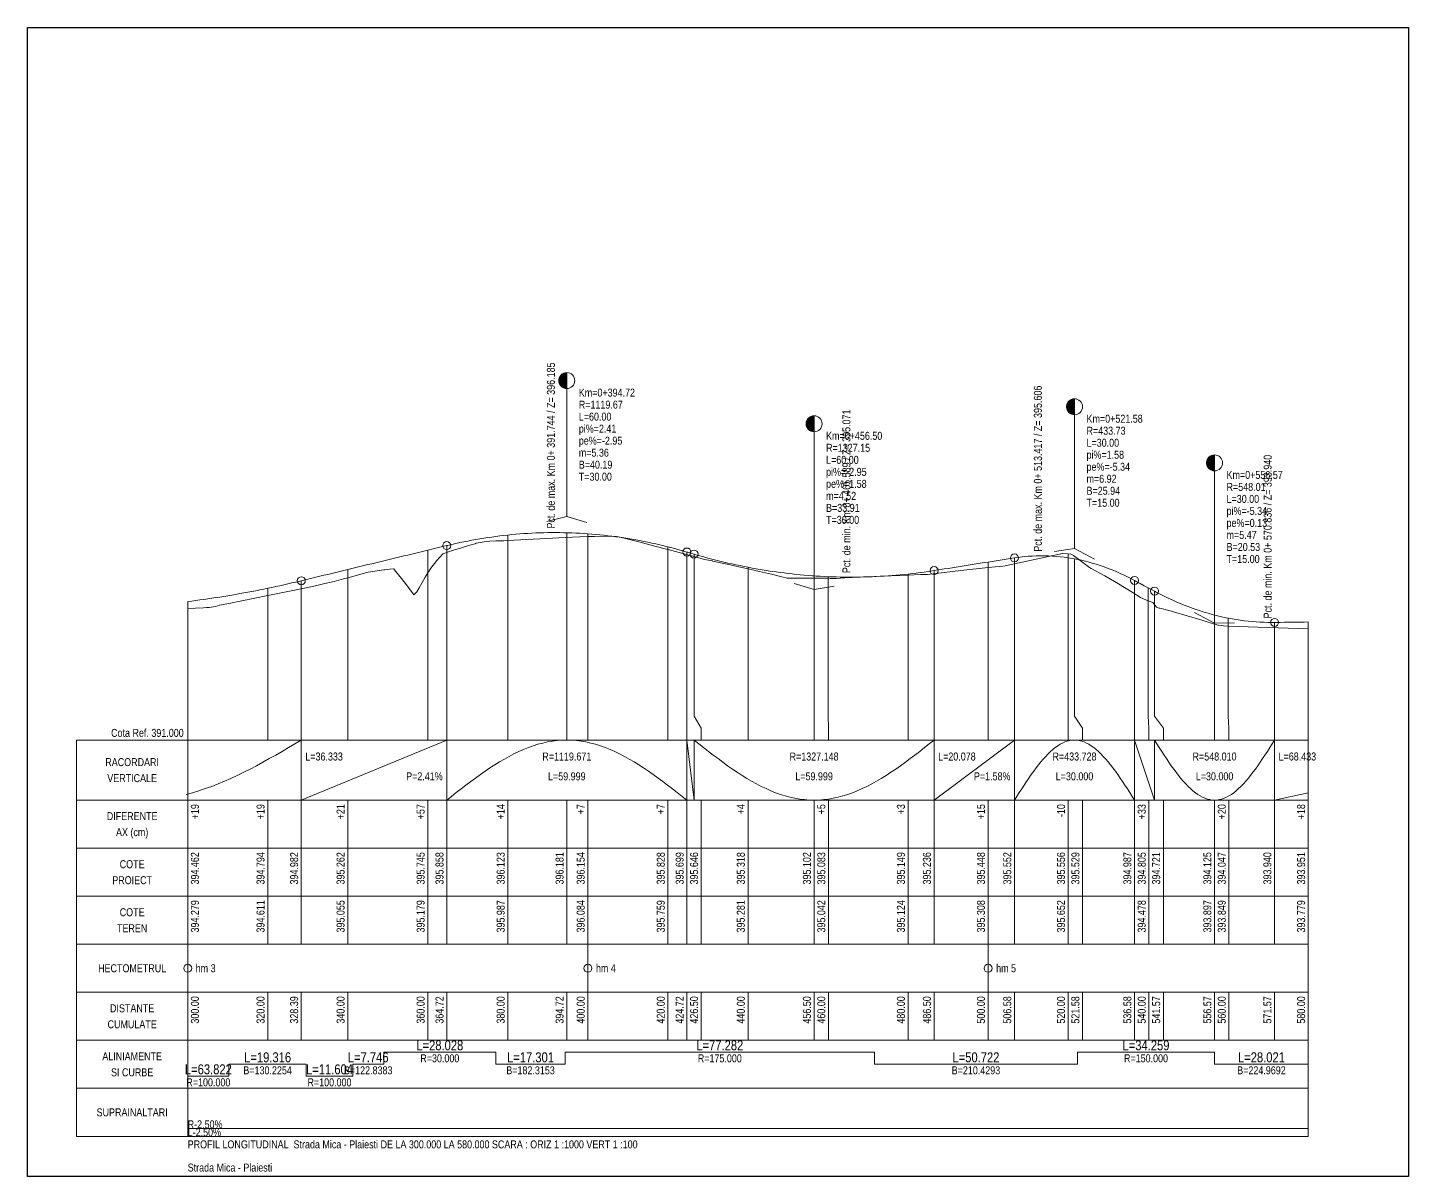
# Model space of a CAD drawing. Extents: x -600 to 1621, y -3670 to 287.
# Drawn here: x 425.4 to 770.4, y -3303.1 to -3016.1 of the extents above; entities that cross this region are included whole.
import ezdxf
from ezdxf.enums import TextEntityAlignment as Align

# ---------------------------------------------------------------- set-up
doc = ezdxf.new("R2010")
doc.units = 0
doc.layers.add('ARD-No Plot', color=7, linetype='Continuous', lineweight=0, plot=False)
doc.layers.add('Cartus', color=8, linetype='Continuous')
for name, color, linetype, lineweight in [('L-C. Ref', 7, 'Continuous', 0), ('L-cote-ex', 7, 'Continuous', 0), ('L-Cote-Pr', 7, 'Continuous', 0), ('L-Curbe', 7, 'Continuous', 0), ('L-Cut-Fill', 7, 'Continuous', 0), ('L-Design', 7, 'Continuous', 0), ('L-Exist', 7, 'Continuous', 0), ('L-LINES', 7, 'Continuous', 0), ('L-Min-Max', 7, 'Continuous', 0), ('L-Pante-Tran', 7, 'Continuous', 0), ('L-rac-Vert', 7, 'Continuous', 0), ('L-TEXT', 7, 'Continuous', 0)]:
    doc.layers.add(name, color=color, linetype=linetype, lineweight=lineweight)
doc.styles.add('Arial', font='arial.ttf', dxfattribs={"width": 0.8})

# ---------------------------------------------------------------- blocks, each defined once
blk = doc.blocks.new('A3_TRANSV_ALIN_TIRENA')
at = {"layer": 'Cartus'}
blk.add_lwpolyline([(0, 0), (0, 287), (345, 287), (345, 0)], close=True, dxfattribs=at)

msp = doc.modelspace()

# ---------------------------------------------------------------- linework, layer by layer
at = {"layer": 'L-Curbe'}
for p, q in [((514.41, -3275.08), (514.41, -3272.08)), ((514.41, -3272.08), (542.44, -3272.08)), ((542.44, -3272.08), (542.44, -3275.08)), ((559.74, -3275.08), (559.74, -3272.08)), ((559.74, -3272.08), (637.02, -3272.08)), ((637.02, -3272.08), (637.02, -3275.08)), ((687.74, -3275.08), (687.74, -3272.08)), ((687.74, -3272.08), (722, -3272.08)), ((722, -3272.08), (722, -3275.08)), ((475.74, -3278.08), (475.74, -3275.08)), ((475.74, -3275.08), (495.06, -3275.08)), ((495.06, -3275.08), (495.06, -3278.08)), ((506.66, -3278.08), (506.66, -3275.08)), ((506.66, -3275.08), (514.41, -3275.08)), ((542.44, -3275.08), (559.74, -3275.08)), ((637.02, -3275.08), (687.74, -3275.08)), ((722, -3275.08), (745.43, -3275.08)), ((465.43, -3278.08), (475.74, -3278.08)), ((495.06, -3278.08), (506.66, -3278.08))]:
    msp.add_line(p, q, dxfattribs=at)
at = {"layer": 'L-Design'}
msp.add_lwpolyline([(465.43, -3159.46), (466.43, -3159.33), (467.43, -3159.2), (468.43, -3159.07), (469.43, -3158.93), (470.43, -3158.78), (471.43, -3158.64), (472.43, -3158.49), (473.43, -3158.33), (474.43, -3158.17), (475.43, -3158.01), (476.43, -3157.84), (477.43, -3157.67), (478.43, -3157.49), (479.43, -3157.31), (480.43, -3157.13), (481.43, -3156.94), (482.43, -3156.75), (483.43, -3156.55), (484.43, -3156.35), (485.43, -3156.14), (486.43, -3155.93), (487.43, -3155.72), (488.43, -3155.5), (489.43, -3155.28), (490.43, -3155.06), (491.43, -3154.83), (492.43, -3154.59), (493.43, -3154.36), (493.82, -3154.26), (494.43, -3154.12), (495.43, -3153.87), (496.43, -3153.63), (497.43, -3153.39), (498.43, -3153.15), (499.43, -3152.91), (500.43, -3152.67), (501.43, -3152.43), (502.43, -3152.18), (503.43, -3151.94), (504.43, -3151.7), (505.43, -3151.46), (506.43, -3151.22), (507.43, -3150.98), (508.43, -3150.74), (509.43, -3150.49), (510.43, -3150.25), (511.43, -3150.01), (512.43, -3149.77), (513.43, -3149.53), (514.43, -3149.29), (515.43, -3149.05), (516.43, -3148.81), (517.43, -3148.56), (518.43, -3148.32), (519.43, -3148.08), (520.43, -3147.84), (521.43, -3147.6), (522.43, -3147.36), (523.43, -3147.12), (524.43, -3146.87), (525.43, -3146.63), (526.43, -3146.39), (527.43, -3146.15), (528.43, -3145.91), (529.43, -3145.67), (530.15, -3145.49), (530.43, -3145.43), (531.43, -3145.19), (532.43, -3144.97), (533.43, -3144.75), (534.43, -3144.54), (535.43, -3144.34), (536.43, -3144.15), (537.43, -3143.97), (538.43, -3143.8), (539.43, -3143.64), (540.43, -3143.48), (541.43, -3143.34), (542.43, -3143.2), (543.43, -3143.08), (544.43, -3142.96), (545.43, -3142.85), (546.43, -3142.75), (547.43, -3142.66), (548.43, -3142.57), (549.43, -3142.5), (550.43, -3142.44), (551.43, -3142.38), (552.43, -3142.33), (553.43, -3142.3), (554.43, -3142.27), (555.43, -3142.25), (556.43, -3142.24), (557.43, -3142.23), (558.43, -3142.24), (559.43, -3142.26), (560.15, -3142.27), (560.43, -3142.28), (561.43, -3142.31), (562.43, -3142.36), (563.43, -3142.41), (564.43, -3142.47), (565.43, -3142.54), (566.43, -3142.62), (567.43, -3142.7), (568.43, -3142.8), (569.43, -3142.9), (570.43, -3143.02), (571.43, -3143.14), (572.43, -3143.27), (573.43, -3143.41), (574.43, -3143.56), (575.43, -3143.72), (576.43, -3143.89), (577.43, -3144.07), (578.43, -3144.25), (579.43, -3144.44), (580.43, -3144.65), (581.43, -3144.86), (582.43, -3145.08), (583.43, -3145.31), (584.43, -3145.55), (585.43, -3145.8), (586.43, -3146.06), (587.43, -3146.32), (588.43, -3146.6), (589.43, -3146.88), (590.15, -3147.09), (590.43, -3147.17), (591.43, -3147.47), (591.94, -3147.61), (592.43, -3147.76), (593.43, -3148.05), (594.43, -3148.33), (595.43, -3148.6), (596.43, -3148.86), (597.43, -3149.12), (598.43, -3149.37), (599.43, -3149.61), (600.43, -3149.84), (601.43, -3150.07), (602.43, -3150.29), (603.43, -3150.5), (604.43, -3150.71), (605.43, -3150.9), (606.43, -3151.09), (607.43, -3151.27), (608.43, -3151.45), (609.43, -3151.61), (610.43, -3151.77), (611.43, -3151.92), (612.43, -3152.07), (613.43, -3152.2), (614.43, -3152.33), (615.43, -3152.45), (616.43, -3152.57), (617.43, -3152.67), (618.43, -3152.77), (619.43, -3152.86), (620.43, -3152.95), (621.43, -3153.02), (621.94, -3153.06), (622.43, -3153.09), (623.43, -3153.15), (624.43, -3153.21), (625.43, -3153.25), (626.43, -3153.29), (627.43, -3153.32), (628.43, -3153.34), (629.43, -3153.36), (630.43, -3153.37), (631.43, -3153.37), (632.43, -3153.36), (633.43, -3153.35), (634.43, -3153.33), (635.43, -3153.3), (636.43, -3153.26), (637.43, -3153.21), (638.43, -3153.16), (639.43, -3153.1), (640.43, -3153.04), (641.43, -3152.96), (642.43, -3152.88), (643.43, -3152.79), (644.43, -3152.69), (645.43, -3152.59), (646.43, -3152.47), (647.43, -3152.35), (648.43, -3152.23), (649.43, -3152.09), (650.43, -3151.95), (651.43, -3151.8), (651.93, -3151.72), (652.43, -3151.64), (653.43, -3151.49), (654.43, -3151.33), (655.43, -3151.17), (656.43, -3151.01), (657.43, -3150.86), (658.43, -3150.7), (659.43, -3150.54), (660.43, -3150.38), (661.43, -3150.22), (662.43, -3150.07), (663.43, -3149.91), (664.43, -3149.75), (665.43, -3149.59), (666.43, -3149.44), (667.43, -3149.28), (668.43, -3149.12), (669.43, -3148.96), (670.43, -3148.81), (671.43, -3148.65), (672.01, -3148.56), (672.43, -3148.49), (673.43, -3148.36), (674.43, -3148.24), (675.43, -3148.15), (676.43, -3148.09), (677.43, -3148.04), (678.43, -3148.02), (679.43, -3148.02), (680.43, -3148.05), (681.43, -3148.1), (682.43, -3148.17), (683.43, -3148.26), (684.43, -3148.38), (685.43, -3148.52), (686.43, -3148.68), (687.01, -3148.79), (687.43, -3148.87), (688.43, -3149.08), (689.43, -3149.31), (690.43, -3149.57), (691.43, -3149.84), (692.43, -3150.15), (693.43, -3150.47), (694.43, -3150.82), (695.43, -3151.19), (696.43, -3151.58), (697.43, -3152), (698.43, -3152.44), (699.43, -3152.9), (700.43, -3153.39), (701.43, -3153.9), (702.01, -3154.2), (702.43, -3154.43), (703.43, -3154.96), (704.43, -3155.5), (705.43, -3156.03), (706.43, -3156.56), (707, -3156.87), (707.43, -3157.1), (708.43, -3157.61), (709.43, -3158.11), (710.43, -3158.59), (711.43, -3159.06), (712.43, -3159.5), (713.43, -3159.93), (714.43, -3160.33), (715.43, -3160.72), (716.43, -3161.09), (717.43, -3161.45), (718.43, -3161.78), (719.43, -3162.1), (720.43, -3162.4), (721.43, -3162.68), (722, -3162.83), (722.43, -3162.94), (723.43, -3163.18), (724.43, -3163.41), (725.43, -3163.61), (726.43, -3163.8), (727.43, -3163.97), (728.43, -3164.12), (729.43, -3164.26), (730.43, -3164.37), (731.43, -3164.47), (732.43, -3164.55), (733.43, -3164.61), (734.43, -3164.65), (735.43, -3164.68), (736.43, -3164.68), (737, -3164.68), (737.43, -3164.67), (738.43, -3164.66), (739.43, -3164.65), (740.43, -3164.63), (741.43, -3164.62), (742.43, -3164.61), (743.43, -3164.59), (744.43, -3164.58), (745.43, -3164.57)], dxfattribs=at)
at = {"layer": 'L-Exist'}
for p, q in [((532.11, -3146.56), (533.58, -3146.09)), ((533.58, -3146.09), (535.06, -3145.65)), ((535.06, -3145.65), (536.53, -3145.24)), ((536.53, -3145.24), (537.23, -3145.06)), ((537.23, -3145.06), (537.51, -3144.91)), ((537.23, -3145.06), (537.23, -3145.06)), ((537.23, -3145.06), (537.23, -3145.06)), ((537.51, -3144.91), (538.01, -3144.8)), ((537.51, -3144.91), (537.51, -3144.91)), ((538.01, -3144.8), (539.48, -3144.55)), ((539.48, -3144.55), (540.96, -3144.39)), ((540.96, -3144.39), (542.44, -3144.31)), ((542.44, -3144.31), (544.43, -3144.26)), ((544.43, -3144.26), (545.43, -3144.21)), ((544.43, -3144.26), (544.43, -3144.26)), ((545.43, -3144.21), (559.74, -3143.46)), ((559.74, -3143.46), (563.42, -3143.3)), ((563.42, -3143.3), (565.43, -3143.24)), ((565.43, -3143.24), (567.1, -3143.2)), ((567.1, -3143.2), (570.78, -3143.16)), ((570.78, -3143.16), (572.58, -3143.18)), ((572.58, -3143.18), (572.6, -3143.18)), ((572.6, -3143.18), (572.6, -3143.18)), ((572.6, -3143.18), (574.46, -3143.64)), ((574.46, -3143.64), (578.14, -3144.58)), ((578.14, -3144.58), (581.82, -3145.53)), ((581.82, -3145.53), (585.43, -3146.49)), ((526.21, -3151.12), (527.68, -3149.17)), ((527.68, -3149.17), (529.14, -3147.56)), ((529.14, -3147.56), (529.16, -3147.55)), ((529.16, -3147.55), (530.63, -3147.04)), ((530.63, -3147.04), (532.11, -3146.56)), ((585.43, -3146.49), (585.5, -3146.5)), ((585.5, -3146.5), (589.18, -3147.49)), ((589.18, -3147.49), (590.05, -3147.73)), ((590.05, -3147.73), (592.86, -3148.49)), ((592.86, -3148.49), (594.55, -3148.96)), ((594.55, -3148.96), (594.55, -3148.96)), ((594.55, -3148.96), (596.54, -3149.33)), ((596.54, -3149.33), (596.55, -3149.34)), ((596.55, -3149.34), (600.22, -3150.11)), ((669.68, -3150.51), (682.88, -3147.74)), ((682.88, -3147.74), (684.04, -3147.46)), ((684.04, -3147.46), (684.04, -3147.46)), ((684.04, -3147.46), (684.04, -3147.46)), ((684.04, -3147.46), (685.43, -3147.56)), ((685.43, -3147.56), (686.07, -3147.61)), ((686.07, -3147.61), (686.76, -3147.94)), ((686.76, -3147.94), (686.76, -3147.94)), ((686.76, -3147.94), (687.74, -3148.72)), ((687.74, -3148.72), (690.78, -3151)), ((505.43, -3153.53), (506.66, -3153.19)), ((506.66, -3153.19), (509.89, -3152.3)), ((509.89, -3152.3), (510.2, -3152.25)), ((510.2, -3152.25), (510.56, -3152.14)), ((510.2, -3152.25), (510.2, -3152.25)), ((510.56, -3152.14), (514.41, -3151.56)), ((514.41, -3151.56), (514.67, -3151.52)), ((514.67, -3151.52), (515.88, -3151.37)), ((515.88, -3151.37), (516.84, -3151.28)), ((516.84, -3151.28), (516.92, -3151.26)), ((516.84, -3151.28), (516.84, -3151.28)), ((516.92, -3151.26), (516.92, -3151.26)), ((516.92, -3151.26), (516.92, -3151.26)), ((516.92, -3151.26), (517.15, -3151.62)), ((517.15, -3151.62), (517.36, -3151.86)), ((517.36, -3151.86), (518.83, -3153.69)), ((524.73, -3153.4), (525.43, -3152.28)), ((525.43, -3152.28), (526.21, -3151.12)), ((600.22, -3150.11), (603.9, -3150.92)), ((603.9, -3150.92), (605.43, -3151.27)), ((605.43, -3151.27), (607.58, -3151.77)), ((607.58, -3151.77), (611.26, -3152.65)), ((611.26, -3152.65), (614.24, -3153.38)), ((634.26, -3153.31), (637.02, -3153.19)), ((637.02, -3153.19), (645.43, -3152.84)), ((645.43, -3152.84), (648.5, -3152.71)), ((648.5, -3152.71), (650.27, -3152.71)), ((650.27, -3152.71), (658.62, -3151.75)), ((650.27, -3152.71), (650.27, -3152.71)), ((658.62, -3151.75), (665.43, -3151)), ((665.43, -3151), (669.08, -3150.6)), ((669.08, -3150.6), (669.68, -3150.51)), ((669.08, -3150.6), (669.08, -3150.6)), ((690.78, -3151), (691.17, -3151.2)), ((691.17, -3151.2), (694.59, -3153.05)), ((694.59, -3153.05), (698.02, -3155.02)), ((485.43, -3157.97), (495.06, -3156)), ((495.06, -3156), (497.38, -3155.51)), ((497.38, -3155.51), (499.7, -3154.98)), ((499.7, -3154.98), (502.02, -3154.42)), ((502.02, -3154.42), (504.34, -3153.82)), ((504.34, -3153.82), (505.43, -3153.53)), ((518.83, -3153.69), (520.31, -3155.59)), ((520.31, -3155.59), (521.78, -3157.57)), ((522.72, -3157.05), (523.26, -3156)), ((523.26, -3156), (524.73, -3153.4)), ((614.24, -3153.38), (614.24, -3153.38)), ((614.24, -3153.38), (614.94, -3153.58)), ((614.94, -3153.58), (614.95, -3153.58)), ((614.95, -3153.58), (614.95, -3153.58)), ((614.95, -3153.58), (615.11, -3153.61)), ((615.11, -3153.61), (615.49, -3153.6)), ((615.11, -3153.61), (615.11, -3153.61)), ((615.49, -3153.6), (618.62, -3153.59)), ((618.62, -3153.59), (622.3, -3153.61)), ((622.3, -3153.61), (625.43, -3153.66)), ((625.43, -3153.66), (625.98, -3153.67)), ((625.98, -3153.67), (627.5, -3153.7)), ((627.5, -3153.7), (629.57, -3153.54)), ((627.5, -3153.7), (627.5, -3153.7)), ((629.57, -3153.54), (629.66, -3153.54)), ((629.66, -3153.54), (633.34, -3153.35)), ((633.34, -3153.35), (634.25, -3153.31)), ((634.25, -3153.31), (634.26, -3153.31)), ((698.02, -3155.02), (701.44, -3157.12)), ((473.4, -3160.41), (475.74, -3159.95)), ((475.74, -3159.95), (485.43, -3157.97)), ((521.78, -3157.57), (521.96, -3157.82)), ((521.96, -3157.82), (522.47, -3157.26)), ((521.96, -3157.82), (521.96, -3157.82)), ((521.96, -3157.82), (521.96, -3157.82)), ((522.47, -3157.26), (522.72, -3157.05)), ((701.44, -3157.12), (703.46, -3158.43)), ((703.46, -3158.43), (704.87, -3159.07)), ((704.87, -3159.07), (705.43, -3159.3)), ((705.43, -3159.3), (706.62, -3159.74)), ((706.62, -3159.74), (707.48, -3160.88)), ((465.43, -3161.29), (467.42, -3161.16)), ((467.42, -3161.16), (469.36, -3161.02)), ((469.36, -3161.02), (470.13, -3160.99)), ((470.13, -3160.99), (470.19, -3160.98)), ((470.19, -3160.98), (470.27, -3160.96)), ((470.27, -3160.96), (470.45, -3160.97)), ((470.45, -3160.97), (470.81, -3160.95)), ((470.81, -3160.95), (472.37, -3160.69)), ((470.81, -3160.95), (470.81, -3160.95)), ((470.81, -3160.95), (470.81, -3160.95)), ((472.37, -3160.69), (472.97, -3160.52)), ((472.37, -3160.69), (472.37, -3160.69)), ((472.97, -3160.52), (473.4, -3160.41)), ((707.48, -3160.88), (707.48, -3160.88)), ((707.48, -3160.88), (707.48, -3160.88)), ((707.48, -3160.88), (708.2, -3161.12)), ((708.2, -3161.12), (708.3, -3161.14)), ((708.3, -3161.14), (711.24, -3161.91)), ((711.24, -3161.91), (711.72, -3162.05)), ((711.72, -3162.05), (715.15, -3163.05)), ((715.15, -3163.05), (718.57, -3164.07)), ((718.57, -3164.07), (722, -3165.1)), ((722, -3165.1), (722.12, -3165.14)), ((722.12, -3165.14), (722.85, -3165.38)), ((722.85, -3165.38), (723.02, -3165.39)), ((723.02, -3165.39), (723.65, -3165.48)), ((723.65, -3165.48), (724.23, -3165.55)), ((724.23, -3165.55), (725.43, -3165.59)), ((725.43, -3165.59), (745.43, -3166.29))]:
    msp.add_line(p, q, dxfattribs=at)
at = {"layer": 'L-LINES'}
for p, q in [((545.43, -3194.08), (545.43, -3142.85)), ((560.15, -3194.08), (560.15, -3142.27)), ((565.43, -3194.08), (565.43, -3142.54)), ((530.15, -3194.08), (530.15, -3145.49)), ((585.43, -3194.08), (585.43, -3145.8)), ((525.43, -3194.08), (525.43, -3146.63)), ((590.15, -3194.08), (590.15, -3147.09)), ((591.94, -3188.08), (591.94, -3147.61)), ((665.43, -3194.08), (665.43, -3149.59)), ((672.01, -3194.08), (672.01, -3148.56)), ((685.43, -3194.08), (685.43, -3147.56)), ((687.01, -3188.08), (687.01, -3148.79)), ((505.43, -3194.08), (505.43, -3151.46)), ((605.43, -3194.08), (605.43, -3150.9)), ((621.94, -3194.08), (621.94, -3153.06)), ((625.43, -3188.08), (625.43, -3153.25)), ((645.43, -3194.08), (645.43, -3152.59)), ((651.93, -3194.08), (651.93, -3151.72)), ((485.43, -3194.08), (485.43, -3156.14)), ((493.82, -3194.08), (493.82, -3154.26)), ((702.01, -3194.08), (702.01, -3154.2)), ((705.43, -3188.08), (705.43, -3156.03)), ((465.43, -3194.08), (465.43, -3159.46)), ((707, -3188.08), (707, -3156.87)), ((722, -3194.08), (722, -3162.83)), ((725.43, -3188.08), (725.43, -3163.61)), ((737, -3194.08), (737, -3164.68)), ((745.43, -3194.08), (745.43, -3164.57)), ((593.75, -3191.08), (591.94, -3188.08)), ((593.75, -3194.08), (593.75, -3191.08)), ((625.54, -3191.08), (625.43, -3188.08)), ((625.54, -3194.08), (625.54, -3191.08)), ((689.03, -3191.08), (687.01, -3188.08)), ((689.03, -3194.08), (689.03, -3191.08)), ((705.61, -3191.08), (705.43, -3188.08)), ((705.61, -3194.08), (705.61, -3191.08)), ((709.21, -3191.08), (707, -3188.08)), ((709.21, -3194.08), (709.21, -3191.08)), ((725.6, -3191.08), (725.43, -3188.08)), ((725.6, -3194.08), (725.6, -3191.08)), ((437.67, -3209.08), (437.67, -3194.08)), ((437.67, -3194.08), (465.43, -3194.08)), ((465.43, -3194.08), (745.43, -3194.08)), ((465.43, -3209.08), (465.43, -3194.08)), ((745.43, -3209.08), (745.43, -3194.08)), ((437.67, -3221.08), (437.67, -3209.08)), ((437.67, -3209.08), (465.43, -3209.08)), ((465.43, -3209.08), (437.67, -3209.08)), ((465.43, -3209.08), (745.43, -3209.08)), ((465.43, -3221.08), (465.43, -3209.08)), ((465.43, -3209.08), (745.43, -3209.08)), ((465.43, -3221.08), (465.43, -3209.08)), ((485.43, -3221.08), (485.43, -3209.08)), ((493.82, -3221.08), (493.82, -3209.08)), ((505.43, -3221.08), (505.43, -3209.08)), ((525.43, -3221.08), (525.43, -3209.08)), ((530.15, -3221.08), (530.15, -3209.08)), ((545.43, -3221.08), (545.43, -3209.08)), ((560.15, -3221.08), (560.15, -3209.08)), ((565.43, -3221.08), (565.43, -3209.08)), ((585.43, -3221.08), (585.43, -3209.08)), ((590.15, -3221.08), (590.15, -3209.08)), ((593.75, -3221.08), (593.75, -3209.08)), ((605.43, -3221.08), (605.43, -3209.08)), ((621.94, -3221.08), (621.94, -3209.08)), ((625.54, -3221.08), (625.54, -3209.08)), ((645.43, -3221.08), (645.43, -3209.08)), ((651.93, -3221.08), (651.93, -3209.08)), ((665.43, -3221.08), (665.43, -3209.08)), ((672.01, -3221.08), (672.01, -3209.08)), ((685.43, -3221.08), (685.43, -3209.08)), ((689.03, -3221.08), (689.03, -3209.08)), ((702.01, -3221.08), (702.01, -3209.08)), ((705.61, -3221.08), (705.61, -3209.08)), ((709.21, -3221.08), (709.21, -3209.08)), ((722, -3221.08), (722, -3209.08)), ((725.6, -3221.08), (725.6, -3209.08)), ((737, -3221.08), (737, -3209.08)), ((745.43, -3221.08), (745.43, -3209.08)), ((745.43, -3221.08), (745.43, -3209.08)), ((437.67, -3233.08), (437.67, -3221.08)), ((437.67, -3221.08), (465.43, -3221.08)), ((465.43, -3221.08), (437.67, -3221.08)), ((465.43, -3221.08), (745.43, -3221.08)), ((465.43, -3221.08), (745.43, -3221.08)), ((465.43, -3233.08), (465.43, -3221.08)), ((485.43, -3233.08), (485.43, -3221.08)), ((493.82, -3233.08), (493.82, -3221.08)), ((505.43, -3233.08), (505.43, -3221.08)), ((525.43, -3233.08), (525.43, -3221.08)), ((530.15, -3233.08), (530.15, -3221.08)), ((545.43, -3233.08), (545.43, -3221.08)), ((560.15, -3233.08), (560.15, -3221.08)), ((565.43, -3233.08), (565.43, -3221.08)), ((585.43, -3233.08), (585.43, -3221.08)), ((590.15, -3233.08), (590.15, -3221.08)), ((593.75, -3233.08), (593.75, -3221.08)), ((605.43, -3233.08), (605.43, -3221.08)), ((621.94, -3233.08), (621.94, -3221.08)), ((625.54, -3233.08), (625.54, -3221.08)), ((645.43, -3233.08), (645.43, -3221.08)), ((651.93, -3233.08), (651.93, -3221.08)), ((665.43, -3233.08), (665.43, -3221.08)), ((672.01, -3233.08), (672.01, -3221.08)), ((685.43, -3233.08), (685.43, -3221.08)), ((689.03, -3233.08), (689.03, -3221.08)), ((702.01, -3233.08), (702.01, -3221.08)), ((705.61, -3233.08), (705.61, -3221.08)), ((709.21, -3233.08), (709.21, -3221.08)), ((722, -3233.08), (722, -3221.08)), ((725.6, -3233.08), (725.6, -3221.08)), ((737, -3233.08), (737, -3221.08)), ((745.43, -3233.08), (745.43, -3221.08)), ((437.67, -3245.08), (437.67, -3233.08)), ((437.67, -3233.08), (465.43, -3233.08)), ((465.43, -3233.08), (437.67, -3233.08)), ((465.43, -3233.08), (745.43, -3233.08)), ((465.43, -3233.08), (745.43, -3233.08)), ((465.43, -3245.08), (465.43, -3233.08)), ((485.43, -3245.08), (485.43, -3233.08)), ((493.82, -3245.08), (493.82, -3233.08)), ((505.43, -3245.08), (505.43, -3233.08)), ((525.43, -3245.08), (525.43, -3233.08)), ((530.15, -3245.08), (530.15, -3233.08)), ((545.43, -3245.08), (545.43, -3233.08)), ((560.15, -3245.08), (560.15, -3233.08)), ((565.43, -3245.08), (565.43, -3233.08)), ((585.43, -3245.08), (585.43, -3233.08)), ((590.15, -3245.08), (590.15, -3233.08)), ((593.75, -3245.08), (593.75, -3233.08)), ((605.43, -3245.08), (605.43, -3233.08)), ((621.94, -3245.08), (621.94, -3233.08)), ((625.54, -3245.08), (625.54, -3233.08)), ((645.43, -3245.08), (645.43, -3233.08)), ((651.93, -3245.08), (651.93, -3233.08)), ((665.43, -3245.08), (665.43, -3233.08)), ((672.01, -3245.08), (672.01, -3233.08)), ((685.43, -3245.08), (685.43, -3233.08)), ((689.03, -3245.08), (689.03, -3233.08)), ((702.01, -3245.08), (702.01, -3233.08)), ((705.61, -3245.08), (705.61, -3233.08)), ((709.21, -3245.08), (709.21, -3233.08)), ((722, -3245.08), (722, -3233.08)), ((725.6, -3245.08), (725.6, -3233.08)), ((737, -3245.08), (737, -3233.08)), ((745.43, -3245.08), (745.43, -3233.08)), ((437.67, -3257.08), (437.67, -3245.08)), ((437.67, -3245.08), (465.43, -3245.08)), ((465.43, -3245.08), (437.67, -3245.08)), ((465.43, -3245.08), (745.43, -3245.08)), ((465.43, -3257.08), (465.43, -3245.08)), ((465.43, -3257.08), (465.43, -3245.08)), ((465.43, -3245.08), (745.43, -3245.08)), ((565.43, -3257.08), (565.43, -3245.08)), ((665.43, -3257.08), (665.43, -3245.08)), ((745.43, -3257.08), (745.43, -3245.08)), ((437.67, -3269.08), (437.67, -3257.08)), ((437.67, -3257.08), (465.43, -3257.08)), ((465.43, -3257.08), (437.67, -3257.08)), ((465.43, -3257.08), (745.43, -3257.08)), ((465.43, -3257.08), (745.43, -3257.08)), ((465.43, -3269.08), (465.43, -3257.08)), ((485.43, -3269.08), (485.43, -3257.08)), ((493.82, -3269.08), (493.82, -3257.08)), ((505.43, -3269.08), (505.43, -3257.08)), ((525.43, -3269.08), (525.43, -3257.08)), ((530.15, -3269.08), (530.15, -3257.08)), ((545.43, -3269.08), (545.43, -3257.08)), ((560.15, -3269.08), (560.15, -3257.08)), ((565.43, -3269.08), (565.43, -3257.08)), ((585.43, -3269.08), (585.43, -3257.08)), ((590.15, -3269.08), (590.15, -3257.08)), ((593.75, -3269.08), (593.75, -3257.08)), ((605.43, -3269.08), (605.43, -3257.08)), ((621.94, -3269.08), (621.94, -3257.08)), ((625.54, -3269.08), (625.54, -3257.08)), ((645.43, -3269.08), (645.43, -3257.08)), ((651.93, -3269.08), (651.93, -3257.08)), ((665.43, -3269.08), (665.43, -3257.08)), ((672.01, -3269.08), (672.01, -3257.08)), ((685.43, -3269.08), (685.43, -3257.08)), ((689.03, -3269.08), (689.03, -3257.08)), ((702.01, -3269.08), (702.01, -3257.08)), ((705.61, -3269.08), (705.61, -3257.08)), ((709.21, -3269.08), (709.21, -3257.08)), ((722, -3269.08), (722, -3257.08)), ((725.6, -3269.08), (725.6, -3257.08)), ((737, -3269.08), (737, -3257.08)), ((745.43, -3269.08), (745.43, -3257.08)), ((437.67, -3281.08), (437.67, -3269.08)), ((437.67, -3269.08), (465.43, -3269.08)), ((465.43, -3269.08), (437.67, -3269.08)), ((465.43, -3269.08), (745.43, -3269.08)), ((465.43, -3281.08), (465.43, -3269.08)), ((465.43, -3269.08), (745.43, -3269.08)), ((745.43, -3281.08), (745.43, -3269.08)), ((437.67, -3293.08), (437.67, -3281.08)), ((437.67, -3281.08), (465.43, -3281.08)), ((465.43, -3281.08), (437.67, -3281.08)), ((465.43, -3281.08), (745.43, -3281.08)), ((465.43, -3293.08), (465.43, -3281.08)), ((465.43, -3281.08), (745.43, -3281.08)), ((745.43, -3293.08), (745.43, -3281.08)), ((465.43, -3293.08), (437.67, -3293.08)), ((465.43, -3293.08), (745.43, -3293.08))]:
    msp.add_line(p, q, dxfattribs=at)
for centre in [(465.43, -3251.08), (565.43, -3251.08), (665.43, -3251.08)]:
    msp.add_circle(centre, 1, dxfattribs=at)
at = {"layer": 'L-Pante-Tran'}
for p, q in [((465.43, -3291.08), (485.43, -3291.08)), ((465.43, -3291.08), (485.43, -3291.08)), ((485.43, -3291.08), (505.43, -3291.08)), ((485.43, -3291.08), (505.43, -3291.08)), ((505.43, -3291.08), (525.43, -3291.08)), ((505.43, -3291.08), (525.43, -3291.08)), ((525.43, -3291.08), (545.43, -3291.08)), ((525.43, -3291.08), (545.43, -3291.08)), ((545.43, -3291.08), (565.43, -3291.08)), ((545.43, -3291.08), (565.43, -3291.08)), ((565.43, -3291.08), (585.43, -3291.08)), ((565.43, -3291.08), (585.43, -3291.08)), ((585.43, -3291.08), (605.43, -3291.08)), ((585.43, -3291.08), (605.43, -3291.08)), ((605.43, -3291.08), (625.43, -3291.08)), ((605.43, -3291.08), (625.43, -3291.08)), ((625.43, -3291.08), (645.43, -3291.08)), ((625.43, -3291.08), (645.43, -3291.08)), ((645.43, -3291.08), (665.43, -3291.08)), ((645.43, -3291.08), (665.43, -3291.08)), ((665.43, -3291.08), (685.43, -3291.08)), ((665.43, -3291.08), (685.43, -3291.08)), ((685.43, -3291.08), (705.43, -3291.08)), ((685.43, -3291.08), (705.43, -3291.08)), ((705.43, -3291.08), (725.43, -3291.08)), ((705.43, -3291.08), (725.43, -3291.08)), ((725.43, -3291.08), (745.43, -3291.08)), ((725.43, -3291.08), (745.43, -3291.08))]:
    msp.add_line(p, q, dxfattribs=at)
at = {"layer": 'L-rac-Vert'}
for p, q in [((558.15, -3104.19), (558.15, -3104.35)), ((558.16, -3104.04), (558.16, -3104.51)), ((558.16, -3104.12), (558.16, -3104.43)), ((558.17, -3103.96), (558.17, -3104.59)), ((558.19, -3103.88), (558.19, -3104.66)), ((558.21, -3103.81), (558.21, -3104.74)), ((558.23, -3103.73), (558.23, -3104.82)), ((558.25, -3103.65), (558.25, -3104.89)), ((558.27, -3103.58), (558.27, -3104.96)), ((558.3, -3103.51), (558.3, -3105.04)), ((558.33, -3103.43), (558.33, -3105.11)), ((558.37, -3103.36), (558.37, -3105.18)), ((558.41, -3103.3), (558.41, -3105.25)), ((558.44, -3103.23), (558.44, -3105.32)), ((558.49, -3103.16), (558.49, -3105.38)), ((558.53, -3103.1), (558.53, -3105.45)), ((558.58, -3103.03), (558.58, -3105.51)), ((558.63, -3102.97), (558.63, -3105.57)), ((558.68, -3102.91), (558.68, -3105.63)), ((558.74, -3102.86), (558.74, -3105.69)), ((558.79, -3102.8), (558.79, -3105.74)), ((558.85, -3102.75), (558.85, -3105.79)), ((558.91, -3102.7), (558.91, -3105.84)), ((558.97, -3102.65), (558.97, -3105.89)), ((559.04, -3102.61), (559.04, -3105.94)), ((559.11, -3102.57), (559.11, -3105.98)), ((559.17, -3102.53), (559.17, -3106.02)), ((559.24, -3102.49), (559.24, -3106.05)), ((559.31, -3102.46), (559.31, -3106.09)), ((559.38, -3102.42), (559.38, -3106.12)), ((559.46, -3102.4), (559.46, -3106.15)), ((559.53, -3102.37), (559.53, -3106.17)), ((559.61, -3102.35), (559.61, -3106.2)), ((559.68, -3102.33), (559.68, -3106.22)), ((559.76, -3102.31), (559.76, -3106.23)), ((559.84, -3102.3), (559.84, -3106.25)), ((559.92, -3102.29), (559.92, -3106.26)), ((559.99, -3102.28), (559.99, -3106.27)), ((560.07, -3102.27), (560.07, -3106.27)), ((560.15, -3138.25), (560.15, -3102.27)), ((685.01, -3110.71), (685.01, -3110.87)), ((685.02, -3110.63), (685.02, -3110.94)), ((685.03, -3110.55), (685.03, -3111.02)), ((685.04, -3110.47), (685.04, -3111.1)), ((685.05, -3110.4), (685.05, -3111.18)), ((685.07, -3110.32), (685.07, -3111.25)), ((685.09, -3110.24), (685.09, -3111.33)), ((685.11, -3110.17), (685.11, -3111.41)), ((685.14, -3110.1), (685.14, -3111.48)), ((685.17, -3110.02), (685.17, -3111.55)), ((685.2, -3109.95), (685.2, -3111.62)), ((685.23, -3109.88), (685.23, -3111.7)), ((685.27, -3109.81), (685.27, -3111.76)), ((685.31, -3109.74), (685.31, -3111.83)), ((685.35, -3109.68), (685.35, -3111.9)), ((685.4, -3109.61), (685.4, -3111.96)), ((685.44, -3109.55), (685.44, -3112.03)), ((685.49, -3109.49), (685.49, -3112.09)), ((685.54, -3109.43), (685.54, -3112.14)), ((685.6, -3109.37), (685.6, -3112.2)), ((685.66, -3109.32), (685.66, -3112.26)), ((685.71, -3109.27), (685.71, -3112.31)), ((685.78, -3109.22), (685.78, -3112.36)), ((685.84, -3109.17), (685.84, -3112.41)), ((685.9, -3109.12), (685.9, -3112.45)), ((685.97, -3109.08), (685.97, -3112.49)), ((686.04, -3109.04), (686.04, -3112.53)), ((686.11, -3109.01), (686.11, -3112.57)), ((686.18, -3108.97), (686.18, -3112.6)), ((686.25, -3108.94), (686.25, -3112.64)), ((686.32, -3108.91), (686.32, -3112.66)), ((686.4, -3108.89), (686.4, -3112.69)), ((686.47, -3108.86), (686.47, -3112.71)), ((686.55, -3108.84), (686.55, -3112.73)), ((686.62, -3108.83), (686.62, -3112.75)), ((686.7, -3108.81), (686.7, -3112.76)), ((686.78, -3108.8), (686.78, -3112.77)), ((686.86, -3108.79), (686.86, -3112.78)), ((686.93, -3108.79), (686.93, -3112.79)), ((687.01, -3146.19), (687.01, -3108.79)), ((619.94, -3114.9), (619.94, -3115.22)), ((619.94, -3114.98), (619.94, -3115.14)), ((619.95, -3114.82), (619.95, -3115.29)), ((619.96, -3114.75), (619.96, -3115.37)), ((619.97, -3114.67), (619.97, -3115.45)), ((619.99, -3114.59), (619.99, -3115.53)), ((620.01, -3114.52), (620.01, -3115.6)), ((620.03, -3114.44), (620.03, -3115.68)), ((620.06, -3114.37), (620.06, -3115.75)), ((620.09, -3114.29), (620.09, -3115.82)), ((620.12, -3114.22), (620.12, -3115.9)), ((620.15, -3114.15), (620.15, -3115.97)), ((620.19, -3114.08), (620.19, -3116.04)), ((620.23, -3114.01), (620.23, -3116.1)), ((620.27, -3113.95), (620.27, -3116.17)), ((620.32, -3113.88), (620.32, -3116.23)), ((620.36, -3113.82), (620.36, -3116.3)), ((620.41, -3113.76), (620.41, -3116.36)), ((620.47, -3113.7), (620.47, -3116.42)), ((620.52, -3113.64), (620.52, -3116.47)), ((620.58, -3113.59), (620.58, -3116.53)), ((620.64, -3113.54), (620.64, -3116.58)), ((620.7, -3113.49), (620.7, -3116.63)), ((620.76, -3113.44), (620.76, -3116.68)), ((620.82, -3113.4), (620.82, -3116.72)), ((620.89, -3113.35), (620.89, -3116.76)), ((620.96, -3113.31), (620.96, -3116.8)), ((621.03, -3113.28), (621.03, -3116.84)), ((621.1, -3113.24), (621.1, -3116.87)), ((621.17, -3113.21), (621.17, -3116.91)), ((621.24, -3113.18), (621.24, -3116.93)), ((621.32, -3113.16), (621.32, -3116.96)), ((621.39, -3113.13), (621.39, -3116.98)), ((621.47, -3113.11), (621.47, -3117)), ((621.55, -3113.1), (621.55, -3117.02)), ((621.62, -3113.08), (621.62, -3117.03)), ((621.7, -3113.07), (621.7, -3117.04)), ((621.78, -3113.06), (621.78, -3117.05)), ((621.86, -3113.06), (621.86, -3117.06)), ((621.94, -3156.45), (621.94, -3113.06)), ((720, -3124.67), (720, -3124.98)), ((720, -3124.75), (720, -3124.9)), ((720.01, -3124.59), (720.01, -3125.06)), ((720.02, -3124.51), (720.02, -3125.14)), ((720.04, -3124.44), (720.04, -3125.22)), ((720.05, -3124.36), (720.05, -3125.29)), ((720.07, -3124.28), (720.07, -3125.37)), ((720.1, -3124.21), (720.1, -3125.44)), ((720.12, -3124.13), (720.12, -3125.52)), ((720.15, -3124.06), (720.15, -3125.59)), ((720.18, -3123.99), (720.18, -3125.66)), ((720.22, -3123.92), (720.22, -3125.73)), ((720.25, -3123.85), (720.25, -3125.8)), ((720.29, -3123.78), (720.29, -3125.87)), ((720.34, -3123.71), (720.34, -3125.94)), ((720.38, -3123.65), (720.38, -3126)), ((720.43, -3123.59), (720.43, -3126.06)), ((720.48, -3123.53), (720.48, -3126.12)), ((720.53, -3123.47), (720.53, -3126.18)), ((720.58, -3123.41), (720.58, -3126.24)), ((720.64, -3123.36), (720.64, -3126.29)), ((720.7, -3123.31), (720.7, -3126.35)), ((720.76, -3123.26), (720.76, -3126.4)), ((720.82, -3123.21), (720.82, -3126.44)), ((720.89, -3123.16), (720.89, -3126.49)), ((720.95, -3123.12), (720.95, -3126.53)), ((721.02, -3123.08), (721.02, -3126.57)), ((721.09, -3123.04), (721.09, -3126.61)), ((721.16, -3123.01), (721.16, -3126.64)), ((721.23, -3122.98), (721.23, -3126.67)), ((721.31, -3122.95), (721.31, -3126.7)), ((721.38, -3122.92), (721.38, -3126.73)), ((721.46, -3122.9), (721.46, -3126.75)), ((721.53, -3122.88), (721.53, -3126.77)), ((721.61, -3122.86), (721.61, -3126.79)), ((721.69, -3122.85), (721.69, -3126.8)), ((721.76, -3122.84), (721.76, -3126.81)), ((721.84, -3122.83), (721.84, -3126.82)), ((721.92, -3122.83), (721.92, -3126.82)), ((722, -3164.88), (722, -3122.83)), ((555.15, -3139.46), (560.15, -3138.25)), ((560.15, -3138.25), (565.15, -3139.73)), ((682.01, -3146.98), (687.01, -3146.19)), ((687.01, -3146.19), (692.01, -3148.86)), ((616.94, -3154.98), (621.94, -3156.45)), ((621.94, -3156.45), (626.94, -3155.66)), ((717, -3162.21), (722, -3164.88)), ((722, -3164.88), (727, -3164.81)), ((493.82, -3194.08), (492.22, -3195.02)), ((493.82, -3209.08), (493.82, -3194.08)), ((493.82, -3209.08), (530.15, -3194.08)), ((530.15, -3209.08), (530.15, -3194.08)), ((555.35, -3194.55), (554.15, -3194.81)), ((556.55, -3194.34), (555.35, -3194.55)), ((557.75, -3194.2), (556.55, -3194.34)), ((558.95, -3194.11), (557.75, -3194.2)), ((560.15, -3194.08), (558.95, -3194.11)), ((561.35, -3194.11), (560.15, -3194.08)), ((562.55, -3194.2), (561.35, -3194.11)), ((563.75, -3194.34), (562.55, -3194.2)), ((564.95, -3194.55), (563.75, -3194.34)), ((566.15, -3194.81), (564.95, -3194.55)), ((590.15, -3209.08), (590.15, -3194.08)), ((590.15, -3194.08), (591.94, -3209.08)), ((591.94, -3209.08), (591.94, -3194.08)), ((593.14, -3195.02), (591.94, -3194.08)), ((651.93, -3194.08), (650.73, -3195.02)), ((651.93, -3209.08), (651.93, -3194.08)), ((651.93, -3209.08), (672.01, -3194.08)), ((672.01, -3209.08), (672.01, -3194.08)), ((684.61, -3194.55), (684.01, -3194.81)), ((685.21, -3194.34), (684.61, -3194.55)), ((685.81, -3194.2), (685.21, -3194.34)), ((686.41, -3194.11), (685.81, -3194.2)), ((687.01, -3194.08), (686.41, -3194.11)), ((687.61, -3194.11), (687.01, -3194.08)), ((688.21, -3194.2), (687.61, -3194.11)), ((688.81, -3194.34), (688.21, -3194.2)), ((689.41, -3194.55), (688.81, -3194.34)), ((690.01, -3194.81), (689.41, -3194.55)), ((702.01, -3209.08), (702.01, -3194.08)), ((702.01, -3194.08), (707, -3209.08)), ((707, -3209.08), (707, -3194.08)), ((707.6, -3195.02), (707, -3194.08)), ((737, -3194.08), (736.4, -3195.02)), ((737, -3209.08), (737, -3194.08)), ((487.42, -3197.81), (485.82, -3198.71)), ((489.02, -3196.89), (487.42, -3197.81)), ((490.62, -3195.96), (489.02, -3196.89)), ((492.22, -3195.02), (490.62, -3195.96)), ((545.75, -3198.14), (544.55, -3198.81)), ((546.95, -3197.52), (545.75, -3198.14)), ((548.15, -3196.94), (546.95, -3197.52)), ((549.35, -3196.41), (548.15, -3196.94)), ((550.55, -3195.93), (549.35, -3196.41)), ((551.75, -3195.51), (550.55, -3195.93)), ((552.95, -3195.13), (551.75, -3195.51)), ((554.15, -3194.81), (552.95, -3195.13)), ((567.35, -3195.13), (566.15, -3194.81)), ((568.55, -3195.51), (567.35, -3195.13)), ((569.75, -3195.93), (568.55, -3195.51)), ((570.95, -3196.41), (569.75, -3195.93)), ((572.15, -3196.94), (570.95, -3196.41)), ((573.35, -3197.52), (572.15, -3196.94)), ((574.55, -3198.14), (573.35, -3197.52)), ((575.75, -3198.81), (574.55, -3198.14)), ((594.34, -3195.96), (593.14, -3195.02)), ((595.54, -3196.89), (594.34, -3195.96)), ((596.74, -3197.81), (595.54, -3196.89)), ((597.94, -3198.71), (596.74, -3197.81)), ((647.14, -3197.81), (645.94, -3198.71)), ((648.33, -3196.89), (647.14, -3197.81)), ((649.53, -3195.96), (648.33, -3196.89)), ((650.73, -3195.02), (649.53, -3195.96)), ((679.81, -3198.14), (679.21, -3198.81)), ((680.41, -3197.52), (679.81, -3198.14)), ((681.01, -3196.94), (680.41, -3197.52)), ((681.61, -3196.41), (681.01, -3196.94)), ((682.21, -3195.93), (681.61, -3196.41)), ((682.81, -3195.51), (682.21, -3195.93)), ((683.41, -3195.13), (682.81, -3195.51)), ((684.01, -3194.81), (683.41, -3195.13)), ((690.61, -3195.13), (690.01, -3194.81)), ((691.21, -3195.51), (690.61, -3195.13)), ((691.81, -3195.93), (691.21, -3195.51)), ((692.41, -3196.41), (691.81, -3195.93)), ((693.01, -3196.94), (692.41, -3196.41)), ((693.61, -3197.52), (693.01, -3196.94)), ((694.21, -3198.14), (693.61, -3197.52)), ((694.81, -3198.81), (694.21, -3198.14)), ((708.2, -3195.96), (707.6, -3195.02)), ((708.8, -3196.89), (708.2, -3195.96)), ((709.4, -3197.81), (708.8, -3196.89)), ((710, -3198.71), (709.4, -3197.81)), ((734.6, -3197.81), (734, -3198.71)), ((735.2, -3196.89), (734.6, -3197.81)), ((735.8, -3195.96), (735.2, -3196.89)), ((736.4, -3195.02), (735.8, -3195.96)), ((481.02, -3201.31), (479.42, -3202.12)), ((482.62, -3200.47), (481.02, -3201.31)), ((484.22, -3199.6), (482.62, -3200.47)), ((485.82, -3198.71), (484.22, -3199.6)), ((540.95, -3201.04), (539.75, -3201.85)), ((542.15, -3200.26), (540.95, -3201.04)), ((543.35, -3199.52), (542.15, -3200.26)), ((544.55, -3198.81), (543.35, -3199.52)), ((576.95, -3199.52), (575.75, -3198.81)), ((578.15, -3200.26), (576.95, -3199.52)), ((579.35, -3201.04), (578.15, -3200.26)), ((580.55, -3201.85), (579.35, -3201.04)), ((599.14, -3199.6), (597.94, -3198.71)), ((600.34, -3200.47), (599.14, -3199.6)), ((601.54, -3201.31), (600.34, -3200.47)), ((602.74, -3202.12), (601.54, -3201.31)), ((642.34, -3201.31), (641.14, -3202.12)), ((643.54, -3200.47), (642.34, -3201.31)), ((644.74, -3199.6), (643.54, -3200.47)), ((645.94, -3198.71), (644.74, -3199.6)), ((677.41, -3201.04), (676.81, -3201.85)), ((678.01, -3200.26), (677.41, -3201.04)), ((678.61, -3199.52), (678.01, -3200.26)), ((679.21, -3198.81), (678.61, -3199.52)), ((695.41, -3199.52), (694.81, -3198.81)), ((696.01, -3200.26), (695.41, -3199.52)), ((696.61, -3201.04), (696.01, -3200.26)), ((697.21, -3201.85), (696.61, -3201.04)), ((710.6, -3199.6), (710, -3198.71)), ((711.2, -3200.47), (710.6, -3199.6)), ((711.8, -3201.31), (711.2, -3200.47)), ((712.4, -3202.12), (711.8, -3201.31)), ((732.2, -3201.31), (731.6, -3202.12)), ((732.8, -3200.47), (732.2, -3201.31)), ((733.4, -3199.6), (732.8, -3200.47)), ((734, -3198.71), (733.4, -3199.6)), ((473.02, -3205.01), (471.42, -3205.64)), ((474.62, -3204.35), (473.02, -3205.01)), ((476.22, -3203.64), (474.62, -3204.35)), ((477.82, -3202.9), (476.22, -3203.64)), ((479.42, -3202.12), (477.82, -3202.9)), ((536.15, -3204.44), (534.95, -3205.35)), ((537.35, -3203.56), (536.15, -3204.44)), ((538.55, -3202.69), (537.35, -3203.56)), ((539.75, -3201.85), (538.55, -3202.69)), ((581.75, -3202.69), (580.55, -3201.85)), ((582.95, -3203.56), (581.75, -3202.69)), ((584.15, -3204.44), (582.95, -3203.56)), ((585.35, -3205.35), (584.15, -3204.44)), ((603.94, -3202.9), (602.74, -3202.12)), ((605.14, -3203.64), (603.94, -3202.9)), ((606.34, -3204.35), (605.14, -3203.64)), ((607.54, -3205.01), (606.34, -3204.35)), ((608.74, -3205.64), (607.54, -3205.01)), ((636.34, -3205.01), (635.14, -3205.64)), ((637.54, -3204.35), (636.34, -3205.01)), ((638.74, -3203.64), (637.54, -3204.35)), ((639.94, -3202.9), (638.74, -3203.64)), ((641.14, -3202.12), (639.94, -3202.9)), ((675.01, -3204.44), (674.41, -3205.35)), ((675.61, -3203.56), (675.01, -3204.44)), ((676.21, -3202.69), (675.61, -3203.56)), ((676.81, -3201.85), (676.21, -3202.69)), ((697.81, -3202.69), (697.21, -3201.85)), ((698.41, -3203.56), (697.81, -3202.69)), ((699.01, -3204.44), (698.41, -3203.56)), ((699.61, -3205.35), (699.01, -3204.44)), ((713, -3202.9), (712.4, -3202.12)), ((713.6, -3203.64), (713, -3202.9)), ((714.2, -3204.35), (713.6, -3203.64)), ((714.8, -3205.01), (714.2, -3204.35)), ((715.4, -3205.64), (714.8, -3205.01)), ((729.2, -3205.01), (728.6, -3205.64)), ((729.8, -3204.35), (729.2, -3205.01)), ((730.4, -3203.64), (729.8, -3204.35)), ((731, -3202.9), (730.4, -3203.64)), ((731.6, -3202.12), (731, -3202.9)), ((466.62, -3207.22), (465.02, -3207.65)), ((468.22, -3206.74), (466.62, -3207.22)), ((469.82, -3206.21), (468.22, -3206.74)), ((471.42, -3205.64), (469.82, -3206.21)), ((531.35, -3208.14), (530.15, -3209.08)), ((532.55, -3207.2), (531.35, -3208.14)), ((533.75, -3206.27), (532.55, -3207.2)), ((534.95, -3205.35), (533.75, -3206.27)), ((586.55, -3206.27), (585.35, -3205.35)), ((587.75, -3207.2), (586.55, -3206.27)), ((588.95, -3208.14), (587.75, -3207.2)), ((590.15, -3209.08), (588.95, -3208.14)), ((609.94, -3206.21), (608.74, -3205.64)), ((611.14, -3206.74), (609.94, -3206.21)), ((612.34, -3207.22), (611.14, -3206.74)), ((613.54, -3207.65), (612.34, -3207.22)), ((614.74, -3208.03), (613.54, -3207.65)), ((615.94, -3208.34), (614.74, -3208.03)), ((617.14, -3208.61), (615.94, -3208.34)), ((627.94, -3208.34), (626.74, -3208.61)), ((629.14, -3208.03), (627.94, -3208.34)), ((630.34, -3207.65), (629.14, -3208.03)), ((631.54, -3207.22), (630.34, -3207.65)), ((632.74, -3206.74), (631.54, -3207.22)), ((633.94, -3206.21), (632.74, -3206.74)), ((635.14, -3205.64), (633.94, -3206.21)), ((672.61, -3208.14), (672.01, -3209.08)), ((673.21, -3207.2), (672.61, -3208.14)), ((673.81, -3206.27), (673.21, -3207.2)), ((674.41, -3205.35), (673.81, -3206.27)), ((700.21, -3206.27), (699.61, -3205.35)), ((700.81, -3207.2), (700.21, -3206.27)), ((701.41, -3208.14), (700.81, -3207.2)), ((702.01, -3209.08), (701.41, -3208.14)), ((716, -3206.21), (715.4, -3205.64)), ((716.6, -3206.74), (716, -3206.21)), ((717.2, -3207.22), (716.6, -3206.74)), ((717.8, -3207.65), (717.2, -3207.22)), ((718.4, -3208.03), (717.8, -3207.65)), ((719, -3208.34), (718.4, -3208.03)), ((719.6, -3208.61), (719, -3208.34)), ((725, -3208.34), (724.4, -3208.61)), ((725.6, -3208.03), (725, -3208.34)), ((726.2, -3207.65), (725.6, -3208.03)), ((726.8, -3207.22), (726.2, -3207.65)), ((727.4, -3206.74), (726.8, -3207.22)), ((728, -3206.21), (727.4, -3206.74)), ((728.6, -3205.64), (728, -3206.21)), ((737, -3209.08), (745.43, -3207.23)), ((618.34, -3208.81), (617.14, -3208.61)), ((619.54, -3208.96), (618.34, -3208.81)), ((620.74, -3209.05), (619.54, -3208.96)), ((621.94, -3209.08), (620.74, -3209.05)), ((623.14, -3209.05), (621.94, -3209.08)), ((624.34, -3208.96), (623.14, -3209.05)), ((625.54, -3208.81), (624.34, -3208.96)), ((626.74, -3208.61), (625.54, -3208.81)), ((720.2, -3208.81), (719.6, -3208.61)), ((720.8, -3208.96), (720.2, -3208.81)), ((721.4, -3209.05), (720.8, -3208.96)), ((722, -3209.08), (721.4, -3209.05)), ((722.6, -3209.05), (722, -3209.08)), ((723.2, -3208.96), (722.6, -3209.05)), ((723.8, -3208.81), (723.2, -3208.96)), ((724.4, -3208.61), (723.8, -3208.81))]:
    msp.add_line(p, q, dxfattribs=at)
for centre, radius in [((560.15, -3104.27), 2), ((687.01, -3110.79), 2), ((621.94, -3115.06), 2), ((722, -3124.83), 2), ((530.15, -3145.49), 1), ((590.15, -3147.09), 1), ((591.94, -3147.61), 1), ((672.01, -3148.56), 1), ((493.82, -3154.26), 1), ((651.93, -3151.72), 1), ((702.01, -3154.2), 1), ((707, -3156.87), 1), ((737, -3164.68), 1)]:
    msp.add_circle(centre, radius, dxfattribs=at)

# ---------------------------------------------------------------- block references
at = {"layer": 'L-LINES'}
msp.add_blockref('A3_TRANSV_ALIN_TIRENA', (425.43, -3303.08), dxfattribs=at)

# ---------------------------------------------------------------- texts
at = {"layer": 'ARD-No Plot', "style": 'Arial', "width": 0.8}
msp.add_text('Strada Mica - Plaiesti', height=2, dxfattribs=at).set_placement((465.43, -3301.88))
at = {"layer": 'L-C. Ref', "style": 'Arial', "width": 0.8}
msp.add_text('Cota Ref. 391.000', height=2, dxfattribs=at).set_placement((464.43, -3193.28), align=Align.RIGHT)
at = {"layer": 'L-cote-ex', "style": 'Arial', "width": 0.8}
for s, p in [('394.279', (468.23, -3234.08)), ('394.611', (484.63, -3234.08)), ('395.055', (504.63, -3234.08)), ('395.179', (524.63, -3234.08)), ('395.987', (544.63, -3234.08)), ('396.084', (564.63, -3234.08)), ('395.759', (584.63, -3234.08)), ('395.281', (604.63, -3234.08)), ('395.042', (624.74, -3234.08)), ('395.124', (644.63, -3234.08)), ('395.308', (664.63, -3234.08)), ('395.652', (684.63, -3234.08)), ('394.478', (704.81, -3234.08)), ('393.897', (721.2, -3234.08)), ('393.849', (724.8, -3234.08)), ('393.779', (744.63, -3234.08))]:
    msp.add_text(s, height=2, rotation=90, dxfattribs=at).set_placement(p, align=Align.RIGHT)
at = {"layer": 'L-Cote-Pr', "style": 'Arial', "width": 0.8}
for s, p in [('394.462', (468.23, -3222.08)), ('394.794', (484.63, -3222.08)), ('394.982', (493.02, -3222.08)), ('395.262', (504.63, -3222.08)), ('395.745', (524.63, -3222.08)), ('395.858', (529.35, -3222.08)), ('396.123', (544.63, -3222.08)), ('396.181', (559.35, -3222.08)), ('396.154', (564.63, -3222.08)), ('395.828', (584.63, -3222.08)), ('395.699', (589.35, -3222.08)), ('395.646', (592.95, -3222.08)), ('395.318', (604.63, -3222.08)), ('395.102', (621.14, -3222.08)), ('395.083', (624.74, -3222.08)), ('395.149', (644.63, -3222.08)), ('395.236', (651.13, -3222.08)), ('395.448', (664.63, -3222.08)), ('395.552', (671.21, -3222.08)), ('395.556', (684.63, -3222.08)), ('395.529', (688.23, -3222.08)), ('394.987', (701.21, -3222.08)), ('394.805', (704.81, -3222.08)), ('394.721', (708.41, -3222.08)), ('394.125', (721.2, -3222.08)), ('394.047', (724.8, -3222.08)), ('393.940', (736.2, -3222.08)), ('393.951', (744.63, -3222.08))]:
    msp.add_text(s, height=2, rotation=90, dxfattribs=at).set_placement(p, align=Align.RIGHT)
for s, p in [('COTE', (451.55, -3226.08)), ('PROIECT', (451.55, -3230.08))]:
    msp.add_text(s, height=2, dxfattribs=at).set_placement(p, align=Align.CENTER)
at = {"layer": 'L-Cut-Fill', "style": 'Arial', "width": 0.8}
for s, p in [('+19', (468.23, -3210.08)), ('+19', (484.63, -3210.08)), ('+21', (504.63, -3210.08)), ('+57', (524.63, -3210.08)), ('+14', (544.63, -3210.08)), ('+7', (564.63, -3210.08)), ('+7', (584.63, -3210.08)), ('+4', (604.63, -3210.08)), ('+5', (624.74, -3210.08)), ('+3', (644.63, -3210.08)), ('+15', (664.63, -3210.08)), ('-10', (684.63, -3210.08)), ('+33', (704.81, -3210.08)), ('+20', (724.8, -3210.08)), ('+18', (744.63, -3210.08))]:
    msp.add_text(s, height=2, rotation=90, dxfattribs=at).set_placement(p, align=Align.RIGHT)
for s, p in [('DIFERENTE', (451.55, -3214.08)), ('AX (cm)', (451.55, -3218.08))]:
    msp.add_text(s, height=2, dxfattribs=at).set_placement(p, align=Align.CENTER)
at = {"layer": 'L-Min-Max', "style": 'Arial', "width": 0.8}
for s, p in [('Pct. de max. Km 0+ 391.744 / Z= 396.185', (557.18, -3141.23)), ('Pct. de max. Km 0+ 513.417 / Z= 395.606', (678.85, -3147.02)), ('Pct. de min. Km 0+ 465.589 / Z= 395.071', (631.02, -3152.37)), ('Pct. de min. Km 0+ 570.836 / Z= 393.940', (736.27, -3163.68))]:
    msp.add_text(s, height=2, rotation=90, dxfattribs=at).set_placement(p)
at = {"layer": 'L-rac-Vert', "style": 'Arial', "width": 0.8}
for s, p in [('Km=0+394.72', (563.15, -3108.27)), ('R=1119.67', (563.15, -3111.27)), ('pi%=2.41', (563.15, -3117.27)), ('L=60.00', (563.15, -3114.27)), ('Km=0+521.58', (690.01, -3114.79)), ('pe%=-2.95', (563.15, -3120.27)), ('Km=0+456.50', (624.94, -3119.06)), ('R=433.73', (690.01, -3117.79)), ('L=30.00', (690.01, -3120.79)), ('m=5.36', (563.15, -3123.27)), ('R=1327.15', (624.94, -3122.06)), ('pi%=1.58', (690.01, -3123.79)), ('B=40.19', (563.15, -3126.27)), ('L=60.00', (624.94, -3125.06)), ('pe%=-5.34', (690.01, -3126.79)), ('T=30.00', (563.15, -3129.27)), ('pi%=-2.95', (624.94, -3128.06)), ('pe%=1.58', (624.94, -3131.06)), ('m=6.92', (690.01, -3129.79)), ('Km=0+556.57', (725, -3128.83)), ('m=4.52', (624.94, -3134.06)), ('B=25.94', (690.01, -3132.79)), ('R=548.01', (725, -3131.83)), ('B=33.91', (624.94, -3137.06)), ('T=15.00', (690.01, -3135.79)), ('pi%=-5.34', (725, -3137.83)), ('L=30.00', (725, -3134.83)), ('T=30.00', (624.94, -3140.06)), ('pe%=0.13', (725, -3140.83)), ('m=5.47', (725, -3143.83)), ('B=20.53', (725, -3146.83)), ('T=15.00', (725, -3149.83)), ('L=36.333', (494.82, -3199.18)), ('L=20.078', (652.93, -3199.18)), ('L=68.433', (738, -3199.18))]:
    msp.add_text(s, height=2, dxfattribs=at).set_placement(p)
for s, p in [('R=1119.671', (560.15, -3199.18)), ('R=1327.148', (621.94, -3199.18)), ('R=433.728', (687.01, -3199.18)), ('R=548.010', (722, -3199.18)), ('RACORDARI', (451.55, -3200.58)), ('VERTICALE', (451.55, -3204.58)), ('L=59.999', (560.15, -3204.13)), ('L=59.999', (621.94, -3204.13)), ('L=30.000', (687.01, -3204.13)), ('L=30.000', (722, -3204.13))]:
    msp.add_text(s, height=2, dxfattribs=at).set_placement(p, align=Align.CENTER)
for s, p in [('P=2.41%', (529.15, -3204.13)), ('P=1.58%', (671.01, -3204.13))]:
    msp.add_text(s, height=2, dxfattribs=at).set_placement(p, align=Align.RIGHT)
at = {"layer": 'L-TEXT', "style": 'Arial', "width": 0.8}
for s, p in [('COTE', (451.55, -3238.08)), ('TEREN', (451.55, -3242.08)), ('HECTOMETRUL', (451.55, -3252.08)), ('DISTANTE', (451.55, -3262.08)), ('CUMULATE', (451.55, -3266.08)), ('ALINIAMENTE', (451.55, -3274.08)), ('SI CURBE', (451.55, -3278.08)), ('SUPRAINALTARI', (451.55, -3288.08))]:
    msp.add_text(s, height=2, dxfattribs=at).set_placement(p, align=Align.CENTER)
for s, p in [('hm 3', (467.43, -3252.08)), ('hm 4', (567.43, -3252.08)), ('hm 5', (667.43, -3252.08)), ('R-2.50%', (465.43, -3291.08)), ('L-2.50%', (465.43, -3293.08)), ('PROFIL LONGITUDINAL  Strada Mica - Plaiesti DE LA 300.000 LA 580.000 SCARA : ORIZ 1 :1000 VERT 1 :100', (465.43, -3296.08))]:
    msp.add_text(s, height=2, dxfattribs=at).set_placement(p)
for s, p in [('300.00', (468.23, -3258.08)), ('320.00', (484.63, -3258.08)), ('328.39', (493.02, -3258.08)), ('340.00', (504.63, -3258.08)), ('360.00', (524.63, -3258.08)), ('364.72', (529.35, -3258.08)), ('380.00', (544.63, -3258.08)), ('394.72', (559.35, -3258.08)), ('400.00', (564.63, -3258.08)), ('420.00', (584.63, -3258.08)), ('424.72', (589.35, -3258.08)), ('426.50', (592.95, -3258.08)), ('440.00', (604.63, -3258.08)), ('456.50', (621.14, -3258.08)), ('460.00', (624.74, -3258.08)), ('480.00', (644.63, -3258.08)), ('486.50', (651.13, -3258.08)), ('500.00', (664.63, -3258.08)), ('506.58', (671.21, -3258.08)), ('520.00', (684.63, -3258.08)), ('521.58', (688.23, -3258.08)), ('536.58', (701.21, -3258.08)), ('540.00', (704.81, -3258.08)), ('541.57', (708.41, -3258.08)), ('556.57', (721.2, -3258.08)), ('560.00', (724.8, -3258.08)), ('571.57', (736.2, -3258.08)), ('580.00', (744.63, -3258.08))]:
    msp.add_text(s, height=2, rotation=90, dxfattribs=at).set_placement(p, align=Align.RIGHT)
for s, height, rotation, p in [('L=28.028', 2.5, 0, (528.42, -3271.58)), ('L=77.282', 2.5, 360, (598.38, -3271.58)), ('L=34.259', 2.5, 0, (704.87, -3271.58)), ('L=19.316', 2.5, 0, (485.4, -3274.58)), ('L=7.746', 2.5, 0, (510.53, -3274.58)), ('R=30.000', 2, 0, (528.42, -3274.58)), ('L=17.301', 2.5, 0, (551.09, -3274.58)), ('R=175.000', 2, 360, (598.38, -3274.58)), ('L=50.722', 2.5, 0, (662.38, -3274.58)), ('R=150.000', 2, 0, (704.87, -3274.58)), ('L=28.021', 2.5, 0, (733.72, -3274.58)), ('L=63.822', 2.5, 0, (470.59, -3277.58)), ('B=130.2254', 2, 0, (485.4, -3277.58)), ('L=11.604', 2.5, 0, (500.86, -3277.58)), ('B=122.8383', 2, 0, (510.53, -3277.58)), ('B=182.3153', 2, 0, (551.09, -3277.58)), ('B=210.4293', 2, 0, (662.38, -3277.58)), ('B=224.9692', 2, 0, (733.72, -3277.58)), ('R=100.000', 2, 0, (470.59, -3280.58)), ('R=100.000', 2, 0, (500.86, -3280.58))]:
    msp.add_text(s, height=height, rotation=rotation, dxfattribs=at).set_placement(p, align=Align.CENTER)

doc.saveas('drawing.dxf')
